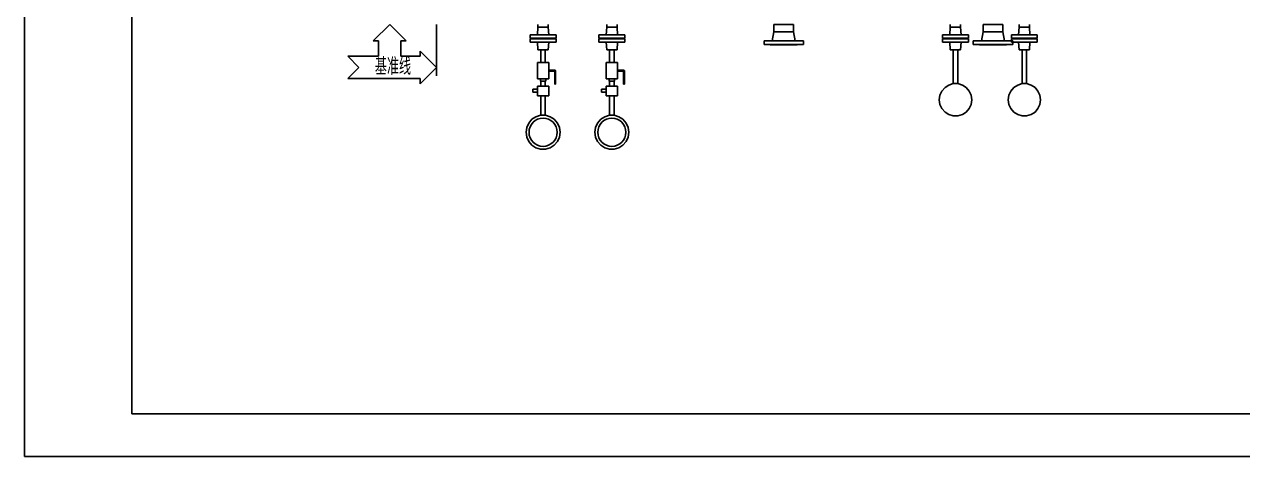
# Model space of a CAD drawing. Header units: millimetres. Extents: x 115735 to 194929, y 30422 to 45272.
# Drawn here: x 173904 to 180993, y 30422 to 32938 of the extents above; entities that cross this region are included whole.
import ezdxf

# ---------------------------------------------------------------- set-up
doc = ezdxf.new("R2010")
doc.units = ezdxf.units.MM
for name, color, linetype in [('09图框与明细表层', 4, 'Continuous'), ('DATA', 4, 'Continuous'), ('DIM', 3, 'Continuous')]:
    doc.layers.add(name, color=color, linetype=linetype)
doc.styles.add('JEREH', font='isocp.shx', dxfattribs={"width": 0.7, "bigfont": 'hzfs.shx'})

msp = doc.modelspace()

# ---------------------------------------------------------------- linework, layer by layer
at = {"color": 8}
for p, q in [((176301.9, 32938.3), (176301.9, 32638.3)), ((178378.9, 32938.3), (178264.9, 32938.3)), ((179483.7, 32938.3), (179597.7, 32938.3)), ((176909.3, 32790.7), (176935.2, 32790.7)), ((177309.3, 32790.7), (177335.2, 32790.7)), ((178244.4, 32818.3), (178244.4, 32820.3)), ((179618.2, 32818.3), (179618.2, 32820.3))]:
    msp.add_line(p, q, dxfattribs=at)
at = {"color": 8, "lineweight": -3, "ltscale": 10}
for p, q in [((176892.3, 32921.1), (176889.5, 32877.7)), ((176892.3, 32938.3), (176892.3, 32921.1)), ((176902.1, 32921.1), (176892.3, 32921.1)), ((176892.3, 32921.1), (176902.1, 32921.1)), ((176896.5, 32921.1), (176897.9, 32921.1)), ((176902.1, 32921.1), (176903.5, 32921.1)), ((176903.5, 32921.1), (176916.1, 32921.1)), ((176913.3, 32921.1), (176907.7, 32921.1)), ((176907.7, 32921.1), (176913.3, 32921.1)), ((176916.1, 32921.1), (176918.9, 32921.1)), ((176922.3, 32921.1), (176918.9, 32921.1)), ((176918.9, 32921.1), (176922.3, 32921.1)), ((176925.7, 32921.1), (176922.3, 32921.1)), ((176922.3, 32921.1), (176925.7, 32921.1)), ((176929, 32921.1), (176925.7, 32921.1)), ((176925.7, 32921.1), (176929, 32921.1)), ((176925.9, 32921.1), (176928.7, 32921.1)), ((176928.7, 32921.1), (176930.1, 32921.1)), ((176932.4, 32921.1), (176929, 32921.1)), ((176929, 32921.1), (176932.4, 32921.1)), ((176935.7, 32921.1), (176932.4, 32921.1)), ((176932.4, 32921.1), (176935.7, 32921.1)), ((176939.1, 32921.1), (176935.7, 32921.1)), ((176935.7, 32921.1), (176939.1, 32921.1)), ((176938.5, 32921.1), (176941.4, 32921.1)), ((176942.5, 32921.1), (176939.1, 32921.1)), ((176939.1, 32921.1), (176942.5, 32921.1)), ((176945.8, 32921.1), (176942.5, 32921.1)), ((176942.5, 32921.1), (176945.8, 32921.1)), ((176949.2, 32921.1), (176945.8, 32921.1)), ((176945.8, 32921.1), (176949.2, 32921.1)), ((176947, 32921.1), (176949.8, 32921.1)), ((176952.6, 32921.1), (176949.2, 32921.1)), ((176949.2, 32921.1), (176952.6, 32921.1)), ((176952.5, 32938.3), (176952.6, 32921.1)), ((176952.6, 32921.1), (176955.4, 32877.7)), ((177292.3, 32921.1), (177289.5, 32877.7)), ((177292.3, 32938.3), (177292.3, 32921.1)), ((177302.1, 32921.1), (177292.3, 32921.1)), ((177292.3, 32921.1), (177302.1, 32921.1)), ((177296.5, 32921.1), (177297.9, 32921.1)), ((177302.1, 32921.1), (177303.5, 32921.1)), ((177303.5, 32921.1), (177316.1, 32921.1)), ((177313.3, 32921.1), (177307.7, 32921.1)), ((177307.7, 32921.1), (177313.3, 32921.1)), ((177316.1, 32921.1), (177318.9, 32921.1)), ((177322.3, 32921.1), (177318.9, 32921.1)), ((177318.9, 32921.1), (177322.3, 32921.1)), ((177325.7, 32921.1), (177322.3, 32921.1)), ((177322.3, 32921.1), (177325.7, 32921.1)), ((177329, 32921.1), (177325.7, 32921.1)), ((177325.7, 32921.1), (177329, 32921.1)), ((177325.9, 32921.1), (177328.7, 32921.1)), ((177328.7, 32921.1), (177330.1, 32921.1)), ((177332.4, 32921.1), (177329, 32921.1)), ((177329, 32921.1), (177332.4, 32921.1)), ((177335.7, 32921.1), (177332.4, 32921.1)), ((177332.4, 32921.1), (177335.7, 32921.1)), ((177339.1, 32921.1), (177335.7, 32921.1)), ((177335.7, 32921.1), (177339.1, 32921.1)), ((177338.5, 32921.1), (177341.4, 32921.1)), ((177342.5, 32921.1), (177339.1, 32921.1)), ((177339.1, 32921.1), (177342.5, 32921.1)), ((177345.8, 32921.1), (177342.5, 32921.1)), ((177342.5, 32921.1), (177345.8, 32921.1)), ((177349.2, 32921.1), (177345.8, 32921.1)), ((177345.8, 32921.1), (177349.2, 32921.1)), ((177347, 32921.1), (177349.8, 32921.1)), ((177352.6, 32921.1), (177349.2, 32921.1)), ((177349.2, 32921.1), (177352.6, 32921.1)), ((177352.5, 32938.3), (177352.6, 32921.1)), ((177352.6, 32921.1), (177355.4, 32877.7)), ((178255.4, 32842.3), (178264.9, 32895.3)), ((178264.9, 32938.3), (178264.9, 32895.3)), ((178378.9, 32895.3), (178264.9, 32895.3)), ((178378.9, 32895.3), (178378.9, 32938.3)), ((178388.4, 32842.3), (178378.9, 32895.3)), ((179291.7, 32921.1), (179288.9, 32877.7)), ((179291.7, 32938.3), (179291.7, 32921.1)), ((179301.5, 32921.1), (179291.7, 32921.1)), ((179291.7, 32921.1), (179301.5, 32921.1)), ((179295.9, 32921.1), (179297.3, 32921.1)), ((179301.5, 32921.1), (179302.9, 32921.1)), ((179302.9, 32921.1), (179315.6, 32921.1)), ((179312.8, 32921.1), (179307.1, 32921.1)), ((179307.1, 32921.1), (179312.8, 32921.1)), ((179315.6, 32921.1), (179318.4, 32921.1)), ((179321.7, 32921.1), (179318.4, 32921.1)), ((179318.4, 32921.1), (179321.7, 32921.1)), ((179325.1, 32921.1), (179321.7, 32921.1)), ((179321.7, 32921.1), (179325.1, 32921.1)), ((179328.5, 32921.1), (179325.1, 32921.1)), ((179325.1, 32921.1), (179328.5, 32921.1)), ((179325.4, 32921.1), (179328.2, 32921.1)), ((179328.2, 32921.1), (179329.6, 32921.1)), ((179331.8, 32921.1), (179328.5, 32921.1)), ((179328.5, 32921.1), (179331.8, 32921.1)), ((179335.2, 32921.1), (179331.8, 32921.1)), ((179331.8, 32921.1), (179335.2, 32921.1)), ((179338.5, 32921.1), (179335.2, 32921.1)), ((179335.2, 32921.1), (179338.5, 32921.1)), ((179338, 32921.1), (179340.8, 32921.1)), ((179341.9, 32921.1), (179338.5, 32921.1)), ((179338.5, 32921.1), (179341.9, 32921.1)), ((179345.3, 32921.1), (179341.9, 32921.1)), ((179341.9, 32921.1), (179345.3, 32921.1)), ((179348.6, 32921.1), (179345.3, 32921.1)), ((179345.3, 32921.1), (179348.6, 32921.1)), ((179346.4, 32921.1), (179349.2, 32921.1)), ((179352, 32921.1), (179348.6, 32921.1)), ((179348.6, 32921.1), (179352, 32921.1)), ((179351.9, 32938.3), (179352, 32921.1)), ((179352, 32921.1), (179354.8, 32877.7)), ((179474.2, 32842.3), (179483.7, 32895.3)), ((179483.7, 32895.3), (179483.7, 32938.3)), ((179483.7, 32895.3), (179597.7, 32895.3)), ((179597.7, 32938.3), (179597.7, 32895.3)), ((179607.2, 32842.3), (179597.7, 32895.3)), ((179692.3, 32921.1), (179689.5, 32877.7)), ((179692.3, 32938.3), (179692.3, 32921.1)), ((179702.1, 32921.1), (179692.3, 32921.1)), ((179692.3, 32921.1), (179702.1, 32921.1)), ((179696.5, 32921.1), (179697.9, 32921.1)), ((179702.1, 32921.1), (179703.5, 32921.1)), ((179703.5, 32921.1), (179716.1, 32921.1)), ((179713.3, 32921.1), (179707.7, 32921.1)), ((179707.7, 32921.1), (179713.3, 32921.1)), ((179716.1, 32921.1), (179718.9, 32921.1)), ((179722.3, 32921.1), (179718.9, 32921.1)), ((179718.9, 32921.1), (179722.3, 32921.1)), ((179725.7, 32921.1), (179722.3, 32921.1)), ((179722.3, 32921.1), (179725.7, 32921.1)), ((179729, 32921.1), (179725.7, 32921.1)), ((179725.7, 32921.1), (179729, 32921.1)), ((179725.9, 32921.1), (179728.7, 32921.1)), ((179728.7, 32921.1), (179730.1, 32921.1)), ((179732.4, 32921.1), (179729, 32921.1)), ((179729, 32921.1), (179732.4, 32921.1)), ((179735.7, 32921.1), (179732.4, 32921.1)), ((179732.4, 32921.1), (179735.7, 32921.1)), ((179739.1, 32921.1), (179735.7, 32921.1)), ((179735.7, 32921.1), (179739.1, 32921.1)), ((179738.5, 32921.1), (179741.4, 32921.1)), ((179742.5, 32921.1), (179739.1, 32921.1)), ((179739.1, 32921.1), (179742.5, 32921.1)), ((179745.8, 32921.1), (179742.5, 32921.1)), ((179742.5, 32921.1), (179745.8, 32921.1)), ((179749.2, 32921.1), (179745.8, 32921.1)), ((179745.8, 32921.1), (179749.2, 32921.1)), ((179747, 32921.1), (179749.8, 32921.1)), ((179752.6, 32921.1), (179749.2, 32921.1)), ((179749.2, 32921.1), (179752.6, 32921.1)), ((179752.5, 32938.3), (179752.6, 32921.1)), ((179752.6, 32921.1), (179755.4, 32877.7)), ((176851.6, 32877.7), (176847.4, 32877.7)), ((176847.4, 32858), (176847.4, 32877.7)), ((176851.6, 32858), (176847.4, 32858)), ((176851.6, 32853.8), (176847.4, 32853.8)), ((176847.4, 32853.8), (176847.4, 32834.2)), ((176851.6, 32853.8), (176847.4, 32853.8)), ((176847.4, 32853.8), (176847.4, 32835.6)), ((176851.6, 32834.2), (176847.4, 32834.2)), ((176865.7, 32877.7), (176851.6, 32877.7)), ((176851.6, 32858), (176865.7, 32858)), ((176865.7, 32853.8), (176851.6, 32853.8)), ((176865.7, 32834.2), (176851.6, 32834.2)), ((176885.3, 32877.7), (176865.7, 32877.7)), ((176865.7, 32858), (176885.3, 32858)), ((176885.3, 32853.8), (176865.7, 32853.8)), ((176885.3, 32834.2), (176865.7, 32834.2)), ((176871.3, 32858), (176871.3, 32853.8)), ((176909.1, 32877.7), (176885.3, 32877.7)), ((176885.3, 32858), (176909.1, 32858)), ((176909.1, 32853.8), (176885.3, 32853.8)), ((176909.1, 32834.2), (176885.3, 32834.2)), ((176892.3, 32790.7), (176889.5, 32834.2)), ((176935.7, 32877.7), (176909.1, 32877.7)), ((176909.1, 32858), (176935.7, 32858)), ((176935.7, 32853.8), (176909.1, 32853.8)), ((176935.7, 32834.2), (176909.1, 32834.2)), ((176959.6, 32877.7), (176935.7, 32877.7)), ((176935.7, 32858), (176959.6, 32858)), ((176959.6, 32853.8), (176935.7, 32853.8)), ((176959.6, 32834.2), (176935.7, 32834.2)), ((176952.6, 32790.7), (176955.4, 32834.2)), ((176980.6, 32877.7), (176959.6, 32877.7)), ((176959.6, 32858), (176980.6, 32858)), ((176980.6, 32853.8), (176959.6, 32853.8)), ((176980.6, 32834.2), (176959.6, 32834.2)), ((176975, 32853.8), (176975, 32858)), ((176993.2, 32877.7), (176980.6, 32877.7)), ((176980.6, 32858), (176993.2, 32858)), ((176993.2, 32853.8), (176980.6, 32853.8)), ((176993.2, 32834.2), (176980.6, 32834.2)), ((176997.4, 32877.7), (176993.2, 32877.7)), ((176993.2, 32858), (176997.4, 32858)), ((176993.2, 32853.8), (176997.4, 32853.8)), ((176997.4, 32834.2), (176993.2, 32834.2)), ((176997.4, 32858), (176997.4, 32877.7)), ((176997.4, 32853.8), (176997.4, 32834.2)), ((176997.4, 32853.8), (176997.4, 32835.6)), ((177251.6, 32877.7), (177247.4, 32877.7)), ((177247.4, 32858), (177247.4, 32877.7)), ((177251.6, 32858), (177247.4, 32858)), ((177251.6, 32853.8), (177247.4, 32853.8)), ((177247.4, 32853.8), (177247.4, 32834.2)), ((177251.6, 32853.8), (177247.4, 32853.8)), ((177247.4, 32853.8), (177247.4, 32835.6)), ((177251.6, 32834.2), (177247.4, 32834.2)), ((177265.7, 32877.7), (177251.6, 32877.7)), ((177251.6, 32858), (177265.7, 32858)), ((177265.7, 32853.8), (177251.6, 32853.8)), ((177265.7, 32834.2), (177251.6, 32834.2)), ((177285.3, 32877.7), (177265.7, 32877.7)), ((177265.7, 32858), (177285.3, 32858)), ((177285.3, 32853.8), (177265.7, 32853.8)), ((177285.3, 32834.2), (177265.7, 32834.2)), ((177271.3, 32858), (177271.3, 32853.8)), ((177309.1, 32877.7), (177285.3, 32877.7)), ((177285.3, 32858), (177309.1, 32858)), ((177309.1, 32853.8), (177285.3, 32853.8)), ((177309.1, 32834.2), (177285.3, 32834.2)), ((177292.3, 32790.7), (177289.5, 32834.2)), ((177335.7, 32877.7), (177309.1, 32877.7)), ((177309.1, 32858), (177335.7, 32858)), ((177335.7, 32853.8), (177309.1, 32853.8)), ((177335.7, 32834.2), (177309.1, 32834.2)), ((177359.6, 32877.7), (177335.7, 32877.7)), ((177335.7, 32858), (177359.6, 32858)), ((177359.6, 32853.8), (177335.7, 32853.8)), ((177359.6, 32834.2), (177335.7, 32834.2)), ((177352.6, 32790.7), (177355.4, 32834.2)), ((177380.6, 32877.7), (177359.6, 32877.7)), ((177359.6, 32858), (177380.6, 32858)), ((177380.6, 32853.8), (177359.6, 32853.8)), ((177380.6, 32834.2), (177359.6, 32834.2)), ((177375, 32853.8), (177375, 32858)), ((177393.2, 32877.7), (177380.6, 32877.7)), ((177380.6, 32858), (177393.2, 32858)), ((177393.2, 32853.8), (177380.6, 32853.8)), ((177393.2, 32834.2), (177380.6, 32834.2)), ((177397.4, 32877.7), (177393.2, 32877.7)), ((177393.2, 32858), (177397.4, 32858)), ((177393.2, 32853.8), (177397.4, 32853.8)), ((177397.4, 32834.2), (177393.2, 32834.2)), ((177397.4, 32858), (177397.4, 32877.7)), ((177397.4, 32853.8), (177397.4, 32834.2)), ((177397.4, 32853.8), (177397.4, 32835.6)), ((178207.9, 32820.3), (178207.9, 32842.3)), ((178207.9, 32842.3), (178437.9, 32842.3)), ((178437.9, 32842.3), (178437.9, 32820.3)), ((179251.1, 32877.7), (179246.9, 32877.7)), ((179246.9, 32858), (179246.9, 32877.7)), ((179251.1, 32858), (179246.9, 32858)), ((179251.1, 32853.8), (179246.9, 32853.8)), ((179246.9, 32853.8), (179246.9, 32834.2)), ((179251.1, 32853.8), (179246.9, 32853.8)), ((179246.9, 32853.8), (179246.9, 32835.6)), ((179251.1, 32834.2), (179246.9, 32834.2)), ((179265.1, 32877.7), (179251.1, 32877.7)), ((179251.1, 32858), (179265.1, 32858)), ((179265.1, 32853.8), (179251.1, 32853.8)), ((179265.1, 32834.2), (179251.1, 32834.2)), ((179284.7, 32877.7), (179265.1, 32877.7)), ((179265.1, 32858), (179284.7, 32858)), ((179284.7, 32853.8), (179265.1, 32853.8)), ((179284.7, 32834.2), (179265.1, 32834.2)), ((179270.7, 32858), (179270.7, 32853.8)), ((179308.5, 32877.7), (179284.7, 32877.7)), ((179284.7, 32858), (179308.5, 32858)), ((179308.5, 32853.8), (179284.7, 32853.8)), ((179308.5, 32834.2), (179284.7, 32834.2)), ((179291.7, 32790.7), (179288.9, 32834.2)), ((179335.2, 32877.7), (179308.5, 32877.7)), ((179308.5, 32858), (179335.2, 32858)), ((179335.2, 32853.8), (179308.5, 32853.8)), ((179335.2, 32834.2), (179308.5, 32834.2)), ((179359, 32877.7), (179335.2, 32877.7)), ((179335.2, 32858), (179359, 32858)), ((179359, 32853.8), (179335.2, 32853.8)), ((179359, 32834.2), (179335.2, 32834.2)), ((179352, 32790.7), (179354.8, 32834.2)), ((179380, 32877.7), (179359, 32877.7)), ((179359, 32858), (179380, 32858)), ((179380, 32853.8), (179359, 32853.8)), ((179380, 32834.2), (179359, 32834.2)), ((179374.4, 32853.8), (179374.4, 32858)), ((179392.7, 32877.7), (179380, 32877.7)), ((179380, 32858), (179392.7, 32858)), ((179392.7, 32853.8), (179380, 32853.8)), ((179392.7, 32834.2), (179380, 32834.2)), ((179396.9, 32877.7), (179392.7, 32877.7)), ((179392.7, 32858), (179396.9, 32858)), ((179392.7, 32853.8), (179396.9, 32853.8)), ((179396.9, 32834.2), (179392.7, 32834.2)), ((179396.9, 32858), (179396.9, 32877.7)), ((179396.9, 32853.8), (179396.9, 32834.2)), ((179396.9, 32853.8), (179396.9, 32835.6)), ((179654.7, 32842.3), (179424.7, 32842.3)), ((179424.7, 32842.3), (179424.7, 32820.3)), ((179651.6, 32877.7), (179647.4, 32877.7)), ((179647.4, 32858), (179647.4, 32877.7)), ((179651.6, 32858), (179647.4, 32858)), ((179651.6, 32853.8), (179647.4, 32853.8)), ((179647.4, 32853.8), (179647.4, 32834.2)), ((179651.6, 32853.8), (179647.4, 32853.8)), ((179647.4, 32853.8), (179647.4, 32835.6)), ((179651.6, 32834.2), (179647.4, 32834.2)), ((179665.7, 32877.7), (179651.6, 32877.7)), ((179651.6, 32858), (179665.7, 32858)), ((179665.7, 32853.8), (179651.6, 32853.8)), ((179665.7, 32834.2), (179651.6, 32834.2)), ((179654.7, 32820.3), (179654.7, 32842.3)), ((179685.3, 32877.7), (179665.7, 32877.7)), ((179665.7, 32858), (179685.3, 32858)), ((179685.3, 32853.8), (179665.7, 32853.8)), ((179685.3, 32834.2), (179665.7, 32834.2)), ((179671.3, 32858), (179671.3, 32853.8)), ((179709.1, 32877.7), (179685.3, 32877.7)), ((179685.3, 32858), (179709.1, 32858)), ((179709.1, 32853.8), (179685.3, 32853.8)), ((179709.1, 32834.2), (179685.3, 32834.2)), ((179692.3, 32790.7), (179689.5, 32834.2)), ((179735.7, 32877.7), (179709.1, 32877.7)), ((179709.1, 32858), (179735.7, 32858)), ((179735.7, 32853.8), (179709.1, 32853.8)), ((179735.7, 32834.2), (179709.1, 32834.2)), ((179759.6, 32877.7), (179735.7, 32877.7)), ((179735.7, 32858), (179759.6, 32858)), ((179759.6, 32853.8), (179735.7, 32853.8)), ((179759.6, 32834.2), (179735.7, 32834.2)), ((179752.6, 32790.7), (179755.4, 32834.2)), ((179780.6, 32877.7), (179759.6, 32877.7)), ((179759.6, 32858), (179780.6, 32858)), ((179780.6, 32853.8), (179759.6, 32853.8)), ((179780.6, 32834.2), (179759.6, 32834.2)), ((179775, 32853.8), (179775, 32858)), ((179793.2, 32877.7), (179780.6, 32877.7)), ((179780.6, 32858), (179793.2, 32858)), ((179793.2, 32853.8), (179780.6, 32853.8)), ((179793.2, 32834.2), (179780.6, 32834.2)), ((179797.4, 32877.7), (179793.2, 32877.7)), ((179793.2, 32858), (179797.4, 32858)), ((179793.2, 32853.8), (179797.4, 32853.8)), ((179797.4, 32834.2), (179793.2, 32834.2)), ((179797.4, 32858), (179797.4, 32877.7)), ((179797.4, 32853.8), (179797.4, 32834.2)), ((179797.4, 32853.8), (179797.4, 32835.6)), ((176892.3, 32790.7), (176922.3, 32790.7)), ((176909.3, 32715.7), (176909.3, 32790.7)), ((176922.3, 32790.7), (176925.7, 32790.7)), ((176925.7, 32790.7), (176929, 32790.7)), ((176929, 32790.7), (176932.4, 32790.7)), ((176932.4, 32790.7), (176935.7, 32790.7)), ((176935.2, 32715.7), (176935.2, 32790.7)), ((176935.7, 32790.7), (176939.1, 32790.7)), ((176939.1, 32790.7), (176942.5, 32790.7)), ((176942.5, 32790.7), (176945.8, 32790.7)), ((176945.8, 32790.7), (176949.2, 32790.7)), ((176949.2, 32790.7), (176952.6, 32790.7)), ((177292.3, 32790.7), (177322.3, 32790.7)), ((177309.3, 32715.7), (177309.3, 32790.7)), ((177322.3, 32790.7), (177325.7, 32790.7)), ((177325.7, 32790.7), (177329, 32790.7)), ((177329, 32790.7), (177332.4, 32790.7)), ((177332.4, 32790.7), (177335.7, 32790.7)), ((177335.2, 32715.7), (177335.2, 32790.7)), ((177335.7, 32790.7), (177339.1, 32790.7)), ((177339.1, 32790.7), (177342.5, 32790.7)), ((177342.5, 32790.7), (177345.8, 32790.7)), ((177345.8, 32790.7), (177349.2, 32790.7)), ((177349.2, 32790.7), (177352.6, 32790.7)), ((178437.9, 32820.3), (178207.9, 32820.3)), ((178244.4, 32818.3), (178401.4, 32818.3)), ((178244.4, 32818.3), (178401.4, 32818.3)), ((178264.9, 32818.3), (178378.9, 32818.3)), ((178376.7, 32818.3), (178342.7, 32818.3)), ((178401.4, 32818.3), (178401.4, 32820.3)), ((179318.4, 32790.7), (179291.7, 32790.7)), ((179308.5, 32790.7), (179308.5, 32593.1)), ((179318.4, 32790.7), (179321.7, 32790.7)), ((179321.7, 32790.7), (179325.1, 32790.7)), ((179325.1, 32790.7), (179328.5, 32790.7)), ((179328.5, 32790.7), (179331.8, 32790.7)), ((179331.8, 32790.7), (179335.2, 32790.7)), ((179335.2, 32790.7), (179338.5, 32790.7)), ((179335.2, 32593.1), (179335.2, 32790.7)), ((179338.5, 32790.7), (179341.9, 32790.7)), ((179341.9, 32790.7), (179345.3, 32790.7)), ((179345.3, 32790.7), (179348.6, 32790.7)), ((179348.6, 32790.7), (179352, 32790.7)), ((179424.7, 32820.3), (179654.7, 32820.3)), ((179461.2, 32818.3), (179461.2, 32820.3)), ((179618.2, 32818.3), (179461.2, 32818.3)), ((179618.2, 32818.3), (179461.2, 32818.3)), ((179597.7, 32818.3), (179483.7, 32818.3)), ((179485.9, 32818.3), (179519.9, 32818.3)), ((179718.9, 32790.7), (179692.3, 32790.7)), ((179709.1, 32790.7), (179709.1, 32593.1)), ((179718.9, 32790.7), (179722.3, 32790.7)), ((179722.3, 32790.7), (179725.7, 32790.7)), ((179725.7, 32790.7), (179729, 32790.7)), ((179729, 32790.7), (179732.4, 32790.7)), ((179732.4, 32790.7), (179735.7, 32790.7)), ((179735.7, 32790.7), (179739.1, 32790.7)), ((179735.7, 32593.1), (179735.7, 32790.7)), ((179739.1, 32790.7), (179742.5, 32790.7)), ((179742.5, 32790.7), (179745.8, 32790.7)), ((179745.8, 32790.7), (179749.2, 32790.7)), ((179749.2, 32790.7), (179752.6, 32790.7)), ((176889.3, 32715.7), (176889.3, 32621.7)), ((176889.3, 32715.7), (176955.2, 32715.7)), ((176911.9, 32715.7), (176909.3, 32715.7)), ((176914.5, 32715.7), (176911.9, 32715.7)), ((176917.1, 32715.7), (176914.5, 32715.7)), ((176919.7, 32715.7), (176917.1, 32715.7)), ((176922.3, 32715.7), (176919.7, 32715.7)), ((176924.9, 32715.7), (176922.3, 32715.7)), ((176927.5, 32715.7), (176924.9, 32715.7)), ((176930.1, 32715.7), (176927.5, 32715.7)), ((176932.6, 32715.7), (176930.1, 32715.7)), ((176935.2, 32715.7), (176932.6, 32715.7)), ((176955.2, 32715.7), (176955.2, 32621.7)), ((177289.3, 32715.7), (177289.3, 32621.7)), ((177289.3, 32715.7), (177355.2, 32715.7)), ((177311.9, 32715.7), (177309.3, 32715.7)), ((177314.5, 32715.7), (177311.9, 32715.7)), ((177317.1, 32715.7), (177314.5, 32715.7)), ((177319.7, 32715.7), (177317.1, 32715.7)), ((177322.3, 32715.7), (177319.7, 32715.7)), ((177324.9, 32715.7), (177322.3, 32715.7)), ((177327.5, 32715.7), (177324.9, 32715.7)), ((177330.1, 32715.7), (177327.5, 32715.7)), ((177332.6, 32715.7), (177330.1, 32715.7)), ((177335.2, 32715.7), (177332.6, 32715.7)), ((177355.2, 32715.7), (177355.2, 32621.7)), ((176889.3, 32621.7), (176955.2, 32621.7)), ((176909.3, 32621.7), (176906.6, 32621.7)), ((176906.6, 32608), (176906.6, 32621.7)), ((176917.5, 32621.7), (176909.3, 32621.7)), ((176927.1, 32621.7), (176917.5, 32621.7)), ((176935.2, 32621.7), (176927.1, 32621.7)), ((176938, 32621.7), (176935.2, 32621.7)), ((176938, 32608), (176938, 32621.7)), ((176992.3, 32671.6), (176955.2, 32671.6)), ((176955.2, 32666.1), (176989.7, 32666)), ((176989.6, 32589.7), (176989.7, 32668.8)), ((176990.9, 32668.8), (176992.3, 32668.8)), ((176992.3, 32667.5), (176992.3, 32671.6)), ((176992.3, 32668.8), (176993.7, 32668.8)), ((176993.7, 32668.8), (176995, 32668.8)), ((176995, 32668.8), (176995, 32589.7)), ((177289.3, 32621.7), (177355.2, 32621.7)), ((177309.3, 32621.7), (177306.6, 32621.7)), ((177306.6, 32608), (177306.6, 32621.7)), ((177317.5, 32621.7), (177309.3, 32621.7)), ((177327.1, 32621.7), (177317.5, 32621.7)), ((177335.2, 32621.7), (177327.1, 32621.7)), ((177338, 32621.7), (177335.2, 32621.7)), ((177338, 32608), (177338, 32621.7)), ((177392.3, 32671.6), (177355.2, 32671.6)), ((177355.2, 32666.1), (177389.7, 32666)), ((177389.6, 32589.7), (177389.7, 32668.8)), ((177390.9, 32668.8), (177392.3, 32668.8)), ((177392.3, 32667.5), (177392.3, 32671.6)), ((177392.3, 32668.8), (177393.7, 32668.8)), ((177393.7, 32668.8), (177395, 32668.8)), ((177395, 32668.8), (177395, 32589.7)), ((176890, 32560.7), (176861.8, 32560.7)), ((176861.8, 32543.3), (176861.8, 32560.7)), ((176890, 32543.3), (176861.8, 32543.3)), ((176890, 32522.8), (176890, 32578.4)), ((176890, 32578.4), (176956, 32578.4)), ((176909.3, 32608), (176906.6, 32608)), ((176909.3, 32608), (176917.5, 32608)), ((176909.3, 32578.4), (176909.3, 32608)), ((176917.5, 32608), (176927.1, 32608)), ((176927.1, 32608), (176935.2, 32608)), ((176935.2, 32608), (176938, 32608)), ((176935.2, 32578.4), (176935.2, 32608)), ((176956, 32578.4), (176956, 32522.8)), ((176990.9, 32589.7), (176989.6, 32589.7)), ((176992.3, 32589.7), (176990.9, 32589.7)), ((176993.7, 32589.7), (176992.3, 32589.7)), ((176995, 32589.7), (176993.7, 32589.7)), ((177290, 32560.7), (177261.8, 32560.7)), ((177261.8, 32543.3), (177261.8, 32560.7)), ((177290, 32543.3), (177261.8, 32543.3)), ((177290, 32522.8), (177290, 32578.4)), ((177290, 32578.4), (177356, 32578.4)), ((177309.3, 32608), (177306.6, 32608)), ((177309.3, 32608), (177317.5, 32608)), ((177309.3, 32578.4), (177309.3, 32608)), ((177317.5, 32608), (177327.1, 32608)), ((177327.1, 32608), (177335.2, 32608)), ((177335.2, 32608), (177338, 32608)), ((177335.2, 32578.4), (177335.2, 32608)), ((177356, 32578.4), (177356, 32522.8)), ((177390.9, 32589.7), (177389.6, 32589.7)), ((177392.3, 32589.7), (177390.9, 32589.7)), ((177393.7, 32589.7), (177392.3, 32589.7)), ((177395, 32589.7), (177393.7, 32589.7)), ((179242.7, 32549.6), (179231.4, 32525.8)), ((179260.9, 32570.6), (179242.7, 32549.6)), ((179283.3, 32584.7), (179260.9, 32570.6)), ((179283.3, 32584.7), (179308.5, 32593.1)), ((179308.5, 32593.1), (179335.2, 32593.1)), ((179335.2, 32593.1), (179361.8, 32584.7)), ((179384.2, 32570.6), (179361.8, 32584.7)), ((179401.1, 32549.6), (179384.2, 32570.6)), ((179412.3, 32525.8), (179401.1, 32549.6)), ((179643.2, 32549.6), (179632, 32525.8)), ((179661.4, 32570.6), (179643.2, 32549.6)), ((179683.9, 32584.7), (179661.4, 32570.6)), ((179683.9, 32584.7), (179709.1, 32593.1)), ((179709.1, 32593.1), (179735.7, 32593.1)), ((179735.7, 32593.1), (179762.4, 32584.7)), ((179784.8, 32570.6), (179762.4, 32584.7)), ((179801.6, 32549.6), (179784.8, 32570.6)), ((179812.8, 32525.8), (179801.6, 32549.6)), ((176956, 32522.8), (176890, 32522.8)), ((176909.3, 32410.3), (176909.3, 32522.8)), ((176935.2, 32410.3), (176935.2, 32522.8)), ((177356, 32522.8), (177290, 32522.8)), ((177309.3, 32410.3), (177309.3, 32522.8)), ((177335.2, 32410.3), (177335.2, 32522.8)), ((179227.2, 32499.2), (179231.4, 32525.8)), ((179231.4, 32472.5), (179227.2, 32499.2)), ((179231.4, 32472.5), (179242.7, 32448.7)), ((179401.1, 32448.7), (179412.3, 32472.5)), ((179416.5, 32499.2), (179412.3, 32525.8)), ((179412.3, 32472.5), (179416.5, 32499.2)), ((179627.8, 32499.2), (179632, 32525.8)), ((179632, 32472.5), (179627.8, 32499.2)), ((179632, 32472.5), (179643.2, 32448.7)), ((179801.6, 32448.7), (179812.8, 32472.5)), ((179817.1, 32499.2), (179812.8, 32525.8)), ((179812.8, 32472.5), (179817.1, 32499.2)), ((176880.7, 32400.7), (176857.5, 32385.7)), ((176908, 32408.9), (176880.7, 32400.7)), ((176936.6, 32408.9), (176908, 32408.9)), ((176911.9, 32410.3), (176909.3, 32410.3)), ((176914.5, 32410.3), (176911.9, 32410.3)), ((176917.1, 32410.3), (176914.5, 32410.3)), ((176919.7, 32410.3), (176917.1, 32410.3)), ((176922.3, 32410.3), (176919.7, 32410.3)), ((176924.9, 32410.3), (176922.3, 32410.3)), ((176927.5, 32410.3), (176924.9, 32410.3)), ((176930.1, 32410.3), (176927.5, 32410.3)), ((176932.6, 32410.3), (176930.1, 32410.3)), ((176935.2, 32410.3), (176932.6, 32410.3)), ((176963.9, 32400.7), (176936.6, 32408.9)), ((176987.1, 32385.7), (176963.9, 32400.7)), ((177280.7, 32400.7), (177257.5, 32385.7)), ((177308, 32408.9), (177280.7, 32400.7)), ((177336.6, 32408.9), (177308, 32408.9)), ((177311.9, 32410.3), (177309.3, 32410.3)), ((177314.5, 32410.3), (177311.9, 32410.3)), ((177317.1, 32410.3), (177314.5, 32410.3)), ((177319.7, 32410.3), (177317.1, 32410.3)), ((177322.3, 32410.3), (177319.7, 32410.3)), ((177324.9, 32410.3), (177322.3, 32410.3)), ((177327.5, 32410.3), (177324.9, 32410.3)), ((177330.1, 32410.3), (177327.5, 32410.3)), ((177332.6, 32410.3), (177330.1, 32410.3)), ((177335.2, 32410.3), (177332.6, 32410.3)), ((177363.9, 32400.7), (177336.6, 32408.9)), ((177387.1, 32385.7), (177363.9, 32400.7)), ((179242.7, 32448.7), (179260.9, 32427.7)), ((179260.9, 32427.7), (179283.3, 32413.6)), ((179283.3, 32413.6), (179308.5, 32406.6)), ((179308.5, 32406.6), (179335.2, 32406.6)), ((179335.2, 32406.6), (179361.8, 32413.6)), ((179361.8, 32413.6), (179384.2, 32427.7)), ((179384.2, 32427.7), (179401.1, 32448.7)), ((179643.2, 32448.7), (179661.4, 32427.7)), ((179661.4, 32427.7), (179683.9, 32413.6)), ((179683.9, 32413.6), (179709.1, 32406.6)), ((179709.1, 32406.6), (179735.7, 32406.6)), ((179735.7, 32406.6), (179762.4, 32413.6)), ((179762.4, 32413.6), (179784.8, 32427.7)), ((179784.8, 32427.7), (179801.6, 32448.7)), ((176827.5, 32338), (176823.4, 32310.7)), ((176838.4, 32363.9), (176827.5, 32338)), ((176857.5, 32385.7), (176838.4, 32363.9)), ((177006.1, 32363.9), (176987.1, 32385.7)), ((177017.1, 32338), (177006.1, 32363.9)), ((177021.1, 32310.7), (177017.1, 32338)), ((177227.5, 32338), (177223.4, 32310.7)), ((177238.4, 32363.9), (177227.5, 32338)), ((177257.5, 32385.7), (177238.4, 32363.9)), ((177406.1, 32363.9), (177387.1, 32385.7)), ((177417.1, 32338), (177406.1, 32363.9)), ((177421.1, 32310.7), (177417.1, 32338)), ((176823.4, 32310.7), (176827.5, 32282.1)), ((176827.5, 32282.1), (176838.4, 32256.2)), ((176838.4, 32256.2), (176857.5, 32234.4)), ((176987.1, 32234.4), (177006.1, 32256.2)), ((177006.1, 32256.2), (177017.1, 32282.1)), ((177017.1, 32282.1), (177021.1, 32310.7)), ((177223.4, 32310.7), (177227.5, 32282.1)), ((177227.5, 32282.1), (177238.4, 32256.2)), ((177238.4, 32256.2), (177257.5, 32234.4)), ((177387.1, 32234.4), (177406.1, 32256.2)), ((177406.1, 32256.2), (177417.1, 32282.1)), ((177417.1, 32282.1), (177421.1, 32310.7)), ((176857.5, 32234.4), (176880.7, 32219.4)), ((176908, 32211.2), (176880.7, 32219.4)), ((176936.6, 32211.2), (176908, 32211.2)), ((176936.6, 32211.2), (176963.9, 32219.4)), ((176963.9, 32219.4), (176987.1, 32234.4)), ((177257.5, 32234.4), (177280.7, 32219.4)), ((177308, 32211.2), (177280.7, 32219.4)), ((177336.6, 32211.2), (177308, 32211.2)), ((177336.6, 32211.2), (177363.9, 32219.4)), ((177363.9, 32219.4), (177387.1, 32234.4))]:
    msp.add_line(p, q, dxfattribs=at)
at = {"color": 8}
for centre in [(176922.3, 32310.1), (177322.3, 32310.1)]:
    msp.add_circle(centre, 82, dxfattribs=at)
at = {"layer": '09图框与明细表层', "color": 4}
for p, q in [((173903.9, 45271.8), (173903.9, 30421.8)), ((174528.9, 45021.8), (174528.9, 30671.8)), ((174528.9, 30671.8), (194678.9, 30671.8)), ((173903.9, 30421.8), (194928.9, 30421.8))]:
    msp.add_line(p, q, dxfattribs=at)
at = {"layer": 'DATA', "color": 8, "ltscale": 10}
for p, q in [((175934, 32842.7), (176029.6, 32938.3)), ((176029.6, 32938.3), (176125.2, 32842.7)), ((175964.7, 32842.7), (175934, 32842.7)), ((175964.7, 32752.5), (175964.7, 32842.7)), ((176094.6, 32842.7), (176094.6, 32752.5)), ((176125.2, 32842.7), (176094.6, 32842.7)), ((175785.9, 32752.5), (175850.9, 32687.5)), ((175964.7, 32752.5), (175785.9, 32752.5)), ((176094.6, 32752.5), (176206.3, 32752.5)), ((176206.3, 32783.1), (176301.9, 32687.5)), ((176206.3, 32752.5), (176206.3, 32783.1)), ((175850.9, 32687.5), (175785.9, 32622.6)), ((176301.9, 32687.5), (176206.3, 32591.9)), ((176206.3, 32622.6), (175785.9, 32622.6)), ((176206.3, 32591.9), (176206.3, 32622.6))]:
    msp.add_line(p, q, dxfattribs=at)

# ---------------------------------------------------------------- texts
at = {"layer": 'DIM', "color": 8, "ltscale": 10, "style": 'JEREH', "width": 0.7}
msp.add_text('基准线', height=100, dxfattribs=at).set_placement((175943.7, 32644.2))

doc.saveas('drawing.dxf')
